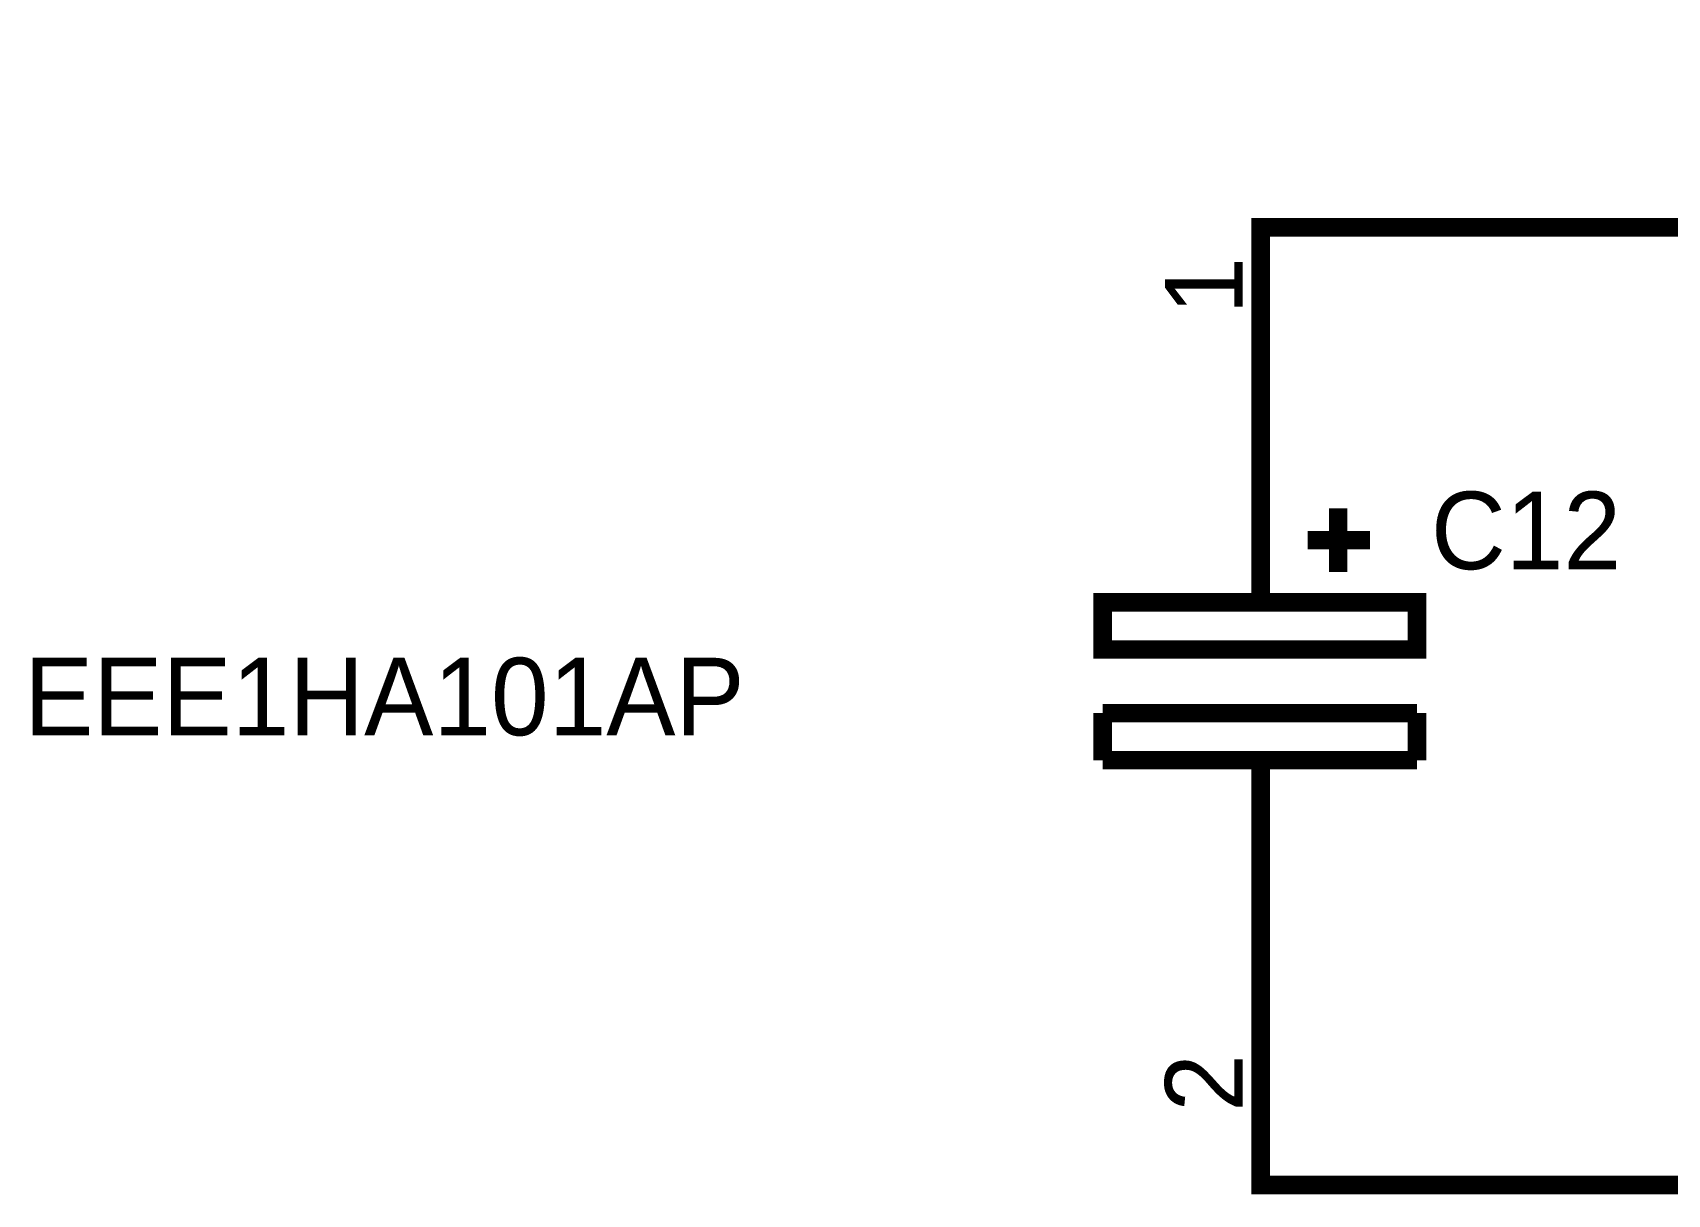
# Model space of a CAD drawing. Header units: millimetres. Extents: x 0 to 800, y 0 to 567.
# Drawn here: x 632.15 to 658.6, y 368.33 to 387.13 of the extents above; entities that cross this region are included whole.
import ezdxf

# ---------------------------------------------------------------- set-up
doc = ezdxf.new("R2010")
doc.units = ezdxf.units.MM
doc.layers.add('Sheet', color=255, linetype='Continuous')

msp = doc.modelspace()

# ---------------------------------------------------------------- linework, layer by layer
at = {"layer": 'Sheet', "const_width": 0.3}
for points in [[(661.516, 386.983), (661.516, 383.982), (652.019, 383.982), (652.019, 382.997)], [(652.019, 380.443), (652.019, 382.997)], [(652.019, 380.443), (652.019, 377.912)], [(653.273, 378.405), (653.273, 379.435)], [(653.788, 378.92), (652.78, 378.92)], [(649.465, 375.359), (649.465, 376.12)], [(649.465, 376.12), (654.55, 376.12)], [(654.55, 376.12), (654.55, 375.359)], [(654.55, 375.359), (649.465, 375.359)], [(652.019, 375.359), (652.019, 372.827)], [(652.019, 372.827), (652.019, 370.296)], [(652.019, 370.296), (652.019, 368.482), (663.017, 368.482)]]:
    msp.add_lwpolyline(points, dxfattribs=at)
at = {"layer": 'Sheet'}
for points, const_width in [([(649.465, 377.912), (654.55, 377.912), (654.55, 377.15), (649.465, 377.15), (649.465, 377.912)], 0.3), ([(649.465, 377.912), (649.465, 377.15), (654.55, 377.15), (654.55, 377.912), (649.465, 377.912), (649.465, 377.912)], 0.0991)]:
    msp.add_lwpolyline(points, close=True, dxfattribs=dict(at, const_width=const_width))

# ---------------------------------------------------------------- texts
for s, p in [('1', (651.728, 382.571)), ('2', (651.728, 369.669))]:
    msp.add_text(s, height=1.254, rotation=90, dxfattribs=at).set_placement(p)
for s, height, p in [('C12', 1.2543, (654.774, 378.45)), ('EEE1HA101AP', 1.25433, (632.016, 375.762))]:
    msp.add_text(s, height=height, dxfattribs=at).set_placement(p)

doc.saveas('drawing.dxf')
